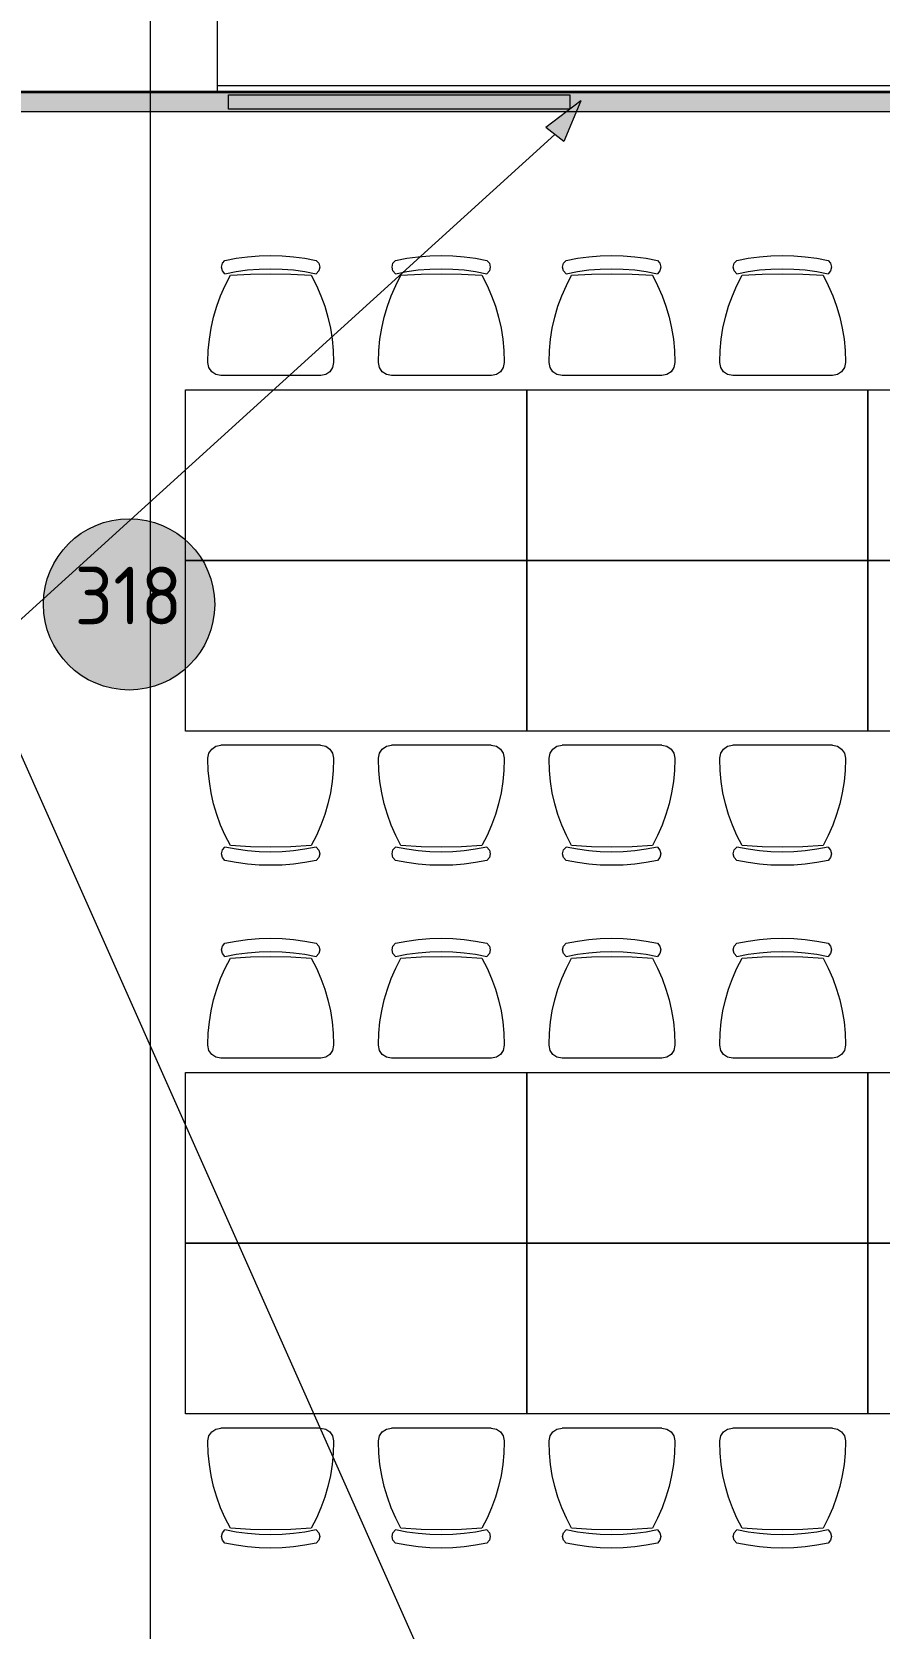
# Model space of a CAD drawing. Header units: millimetres. Extents: x 0 to 1189, y 0 to 841.
# Drawn here: x 480 to 509.8, y 316.9 to 373 of the extents above; entities that cross this region are included whole.
import ezdxf

# ---------------------------------------------------------------- set-up
doc = ezdxf.new("R2010")
doc.units = ezdxf.units.MM

msp = doc.modelspace()

# ---------------------------------------------------------------- hatches: boundary and pattern name
at = {"true_color": 0xf1d696}
h = msp.add_hatch(color=41, dxfattribs=at)
h.dxf.hatch_style = 2
h.paths.add_polyline_path([(470.876719, 370.904337), (541.951828, 370.904337), (541.951828, 370.204336), (470.876719, 370.204336)])
at = {"true_color": 0x999999}
h = msp.add_hatch(color=253, dxfattribs=at)
h.dxf.hatch_style = 2
h.paths.add_polyline_path([(498.916762, 370.784337), (498.916762, 370.284336), (486.916744, 370.284336), (486.916744, 370.784337)])
at = {"true_color": 0x0077b0}
h = msp.add_hatch(color=144, dxfattribs=at)
h.dxf.hatch_style = 2
h.paths.add_polyline_path([(499.302436, 370.578931), (498.708435, 369.151929), (498.074434, 369.640929)])
at = {"true_color": 0xffffff}
h = msp.add_hatch(color=7, dxfattribs=at)
edge = h.paths.add_edge_path()
edge.add_arc((483.415239, 352.87831), 3.011755, 0, 360)

# ---------------------------------------------------------------- linework, layer by layer
at = {"color": 7, "lineweight": 0}
for points in [[(484.17274, 251.095154), (484.17274, 426.084422)], [(486.516743, 374.804343), (486.516743, 371.104338)], [(541.951828, 370.904337), (470.176718, 370.904337)], [(486.516743, 371.104338), (486.516743, 370.904337)], [(556.916851, 371.104338), (486.516743, 371.104338)], [(486.516743, 370.904337), (543.676831, 370.904337)], [(198.085303, 370.871337), (863.72632, 370.871337)], [(470.876719, 370.204336), (541.951828, 370.204336)], [(480.403734, 352.87831), (480.419279, 353.18619), (480.464906, 353.485196), (480.539103, 353.773809), (480.640359, 354.050515), (480.767162, 354.313797), (480.918, 354.562139), (481.091362, 354.794024), (481.285735, 355.007938), (481.499609, 355.202363), (481.73147, 355.375784), (481.979809, 355.526685), (482.243112, 355.653548), (482.519868, 355.754859), (482.808566, 355.829101), (483.107693, 355.874758), (483.415739, 355.890314), (483.723608, 355.874758), (484.022581, 355.829101), (484.311145, 355.754859), (484.587787, 355.653548), (484.850993, 355.526685), (485.099251, 355.375784), (485.331046, 355.202363), (485.544867, 355.007938), (485.739199, 354.794024), (485.912529, 354.562139), (486.063345, 354.313797), (486.190133, 354.050515), (486.29138, 353.773809), (486.365573, 353.485196), (486.411198, 353.18619), (486.426743, 352.87831)], [(486.426743, 352.87831), (486.411198, 352.570429), (486.365573, 352.271424), (486.29138, 351.982811), (486.190133, 351.706105), (486.063345, 351.442823), (485.912529, 351.194481), (485.739199, 350.962595), (485.544867, 350.748682), (485.331046, 350.554256), (485.099251, 350.380835), (484.850993, 350.229935), (484.587787, 350.103071), (484.311145, 350.00176), (484.022581, 349.927518), (483.723608, 349.881861), (483.415739, 349.866305), (483.107693, 349.881861), (482.808566, 349.927518), (482.519868, 350.00176), (482.243112, 350.103071), (481.979809, 350.229935), (481.73147, 350.380835), (481.499609, 350.554256), (481.285735, 350.748682), (481.091362, 350.962595), (480.918, 351.194481), (480.767162, 351.442823), (480.640359, 351.706105), (480.539103, 351.982811), (480.464906, 352.271424), (480.419279, 352.570429), (480.403734, 352.87831)]]:
    msp.add_lwpolyline(points, dxfattribs=at)
at = {"color": 253, "lineweight": 0, "true_color": 0x999999}
for points in [[(486.916744, 370.284336), (486.916744, 370.784337)], [(486.916744, 370.784337), (498.916762, 370.784337)], [(498.916762, 370.784337), (498.916762, 370.284336)], [(498.916762, 370.284336), (486.916744, 370.284336)], [(486.786744, 364.503328), (486.696369, 364.603953), (486.663744, 364.735328), (486.696369, 364.866703), (486.786744, 364.967328)], [(486.786744, 364.967328), (487.183916, 365.04361), (487.58437, 365.098328), (487.987261, 365.131297), (488.391746, 365.142329), (488.796231, 365.131297), (489.199122, 365.098328), (489.599576, 365.04361), (489.996749, 364.967328)], [(489.996749, 364.967328), (490.087124, 364.866703), (490.119749, 364.735328), (490.087124, 364.603953), (489.996749, 364.503328)], [(492.786753, 364.503328), (492.696378, 364.603953), (492.663753, 364.735328), (492.696378, 364.866703), (492.786753, 364.967328)], [(492.786753, 364.967328), (493.183925, 365.04361), (493.584379, 365.098328), (493.98727, 365.131297), (494.391755, 365.142329), (494.79624, 365.131297), (495.199132, 365.098328), (495.599585, 365.04361), (495.996758, 364.967328)], [(495.996758, 364.967328), (496.087133, 364.866703), (496.119758, 364.735328), (496.087133, 364.603953), (495.996758, 364.503328)], [(498.786762, 364.503328), (498.696387, 364.603953), (498.663762, 364.735328), (498.696387, 364.866703), (498.786762, 364.967328)], [(498.786762, 364.967328), (499.183935, 365.04361), (499.584388, 365.098328), (499.987279, 365.131297), (500.391764, 365.142329), (500.796249, 365.131297), (501.199141, 365.098328), (501.599594, 365.04361), (501.996767, 364.967328)], [(501.996767, 364.967328), (502.087142, 364.866703), (502.119767, 364.735328), (502.087142, 364.603953), (501.996767, 364.503328)], [(504.786771, 364.503328), (504.696396, 364.603953), (504.663771, 364.735328), (504.696396, 364.866703), (504.786771, 364.967328)], [(504.786771, 364.967328), (505.183944, 365.04361), (505.584397, 365.098328), (505.987289, 365.131297), (506.391774, 365.142329), (506.796259, 365.131297), (507.19915, 365.098328), (507.599604, 365.04361), (507.996776, 364.967328)], [(507.996776, 364.967328), (508.087151, 364.866703), (508.119776, 364.735328), (508.087151, 364.603953), (507.996776, 364.503328)], [(486.187743, 361.395323), (486.187743, 361.408323), (486.20044, 361.805956), (486.238321, 362.200824), (486.301069, 362.591754), (486.388368, 362.977575), (486.499901, 363.357115), (486.635353, 363.729201), (486.794406, 364.092663), (486.976744, 364.446327)], [(486.786744, 364.503328), (487.183916, 364.579453), (487.58437, 364.633828), (487.987261, 364.666453), (488.391746, 364.677328), (488.796231, 364.666453), (489.199122, 364.633828), (489.599576, 364.579453), (489.996749, 364.503328)], [(486.976744, 364.446327), (487.68387, 364.489078), (488.391746, 364.503328), (489.107122, 364.488578), (489.821748, 364.445327)], [(489.821748, 364.445327), (490.003756, 364.091706), (490.162561, 363.728358), (490.297835, 363.356431), (490.409249, 362.977075), (490.496476, 362.591438), (490.559187, 362.200668), (490.597054, 361.805913), (490.60975, 361.408323), (490.60975, 361.395323)], [(492.187752, 361.395323), (492.187752, 361.408323), (492.200449, 361.805956), (492.23833, 362.200824), (492.301078, 362.591754), (492.388377, 362.977575), (492.499911, 363.357115), (492.635362, 363.729201), (492.794415, 364.092663), (492.976753, 364.446327)], [(492.786753, 364.503328), (493.183925, 364.579453), (493.584379, 364.633828), (493.98727, 364.666453), (494.391755, 364.677328), (494.79624, 364.666453), (495.199132, 364.633828), (495.599585, 364.579453), (495.996758, 364.503328)], [(492.976753, 364.446327), (493.683879, 364.489078), (494.391755, 364.503328), (495.107131, 364.488578), (495.821758, 364.445327)], [(495.821758, 364.445327), (496.003766, 364.091706), (496.162571, 363.728358), (496.297844, 363.356431), (496.409258, 362.977075), (496.496485, 362.591438), (496.559196, 362.200668), (496.597063, 361.805913), (496.609759, 361.408323), (496.609759, 361.395323)], [(498.187761, 361.395323), (498.187761, 361.408323), (498.200458, 361.805956), (498.238339, 362.200824), (498.301087, 362.591754), (498.388386, 362.977575), (498.49992, 363.357115), (498.635371, 363.729201), (498.794424, 364.092663), (498.976762, 364.446327)], [(498.786762, 364.503328), (499.183935, 364.579453), (499.584388, 364.633828), (499.987279, 364.666453), (500.391764, 364.677328), (500.796249, 364.666453), (501.199141, 364.633828), (501.599594, 364.579453), (501.996767, 364.503328)], [(498.976762, 364.446327), (499.683888, 364.489078), (500.391764, 364.503328), (501.107141, 364.488578), (501.821767, 364.445327)], [(501.821767, 364.445327), (502.003775, 364.091706), (502.16258, 363.728358), (502.297853, 363.356431), (502.409268, 362.977075), (502.496494, 362.591438), (502.559205, 362.200668), (502.597073, 361.805913), (502.609768, 361.408323), (502.609768, 361.395323)], [(504.18777, 361.395323), (504.18777, 361.408323), (504.200468, 361.805956), (504.238348, 362.200824), (504.301097, 362.591754), (504.388396, 362.977575), (504.499929, 363.357115), (504.63538, 363.729201), (504.794433, 364.092663), (504.976771, 364.446327)], [(504.786771, 364.503328), (505.183944, 364.579453), (505.584397, 364.633828), (505.987289, 364.666453), (506.391774, 364.677328), (506.796259, 364.666453), (507.19915, 364.633828), (507.599604, 364.579453), (507.996776, 364.503328)], [(504.976771, 364.446327), (505.683898, 364.489078), (506.391774, 364.503328), (507.10715, 364.488578), (507.821776, 364.445327)], [(507.821776, 364.445327), (508.003784, 364.091706), (508.162589, 363.728358), (508.297863, 363.356431), (508.409277, 362.977075), (508.496503, 362.591438), (508.559214, 362.200668), (508.597082, 361.805913), (508.609777, 361.408323), (508.609777, 361.395323)], [(486.647743, 360.924322), (486.464915, 360.959963), (486.320618, 361.057197), (486.223383, 361.201494), (486.187743, 361.378323), (486.187743, 361.395323)], [(490.60975, 361.395323), (490.60975, 361.378323), (490.574109, 361.201494), (490.476874, 361.057197), (490.332577, 360.959963), (490.155749, 360.924322)], [(492.647753, 360.924322), (492.464924, 360.959963), (492.320627, 361.057197), (492.223393, 361.201494), (492.187752, 361.378323), (492.187752, 361.395323)], [(496.609759, 361.395323), (496.609759, 361.378323), (496.574118, 361.201494), (496.476884, 361.057197), (496.332586, 360.959963), (496.155758, 360.924322)], [(498.647762, 360.924322), (498.464933, 360.959963), (498.320636, 361.057197), (498.223402, 361.201494), (498.187761, 361.378323), (498.187761, 361.395323)], [(502.609768, 361.395323), (502.609768, 361.378323), (502.574127, 361.201494), (502.476893, 361.057197), (502.332596, 360.959963), (502.155767, 360.924322)], [(504.647771, 360.924322), (504.464943, 360.959963), (504.320645, 361.057197), (504.223411, 361.201494), (504.18777, 361.378323), (504.18777, 361.395323)], [(508.609777, 361.395323), (508.609777, 361.378323), (508.574136, 361.201494), (508.476902, 361.057197), (508.332605, 360.959963), (508.155776, 360.924322)], [(490.149749, 360.924322), (486.647743, 360.924322)], [(496.149758, 360.924322), (492.647753, 360.924322)], [(502.149767, 360.924322), (498.647762, 360.924322)], [(508.149776, 360.924322), (504.647771, 360.924322)], [(485.398742, 360.424321), (497.39876, 360.424321)], [(485.398742, 354.424312), (485.398742, 360.424321)], [(497.39876, 360.424321), (497.39876, 354.424312)], [(497.39876, 360.424321), (509.398778, 360.424321)], [(497.39876, 354.424312), (497.39876, 360.424321)], [(509.398778, 360.424321), (509.398778, 354.424312)], [(509.398778, 360.424321), (521.398797, 360.424321)], [(509.398778, 354.424312), (509.398778, 360.424321)], [(485.398742, 354.424312), (497.39876, 354.424312)], [(485.398742, 348.424303), (485.398742, 354.424312)], [(497.39876, 354.424312), (485.398742, 354.424312)], [(497.39876, 354.424312), (497.39876, 348.424303)], [(497.39876, 354.424312), (509.398778, 354.424312)], [(497.39876, 348.424303), (497.39876, 354.424312)], [(509.398778, 354.424312), (497.39876, 354.424312)], [(509.398778, 354.424312), (509.398778, 348.424303)], [(509.398778, 354.424312), (521.398797, 354.424312)], [(509.398778, 348.424303), (509.398778, 354.424312)], [(521.398797, 354.424312), (509.398778, 354.424312)], [(497.39876, 348.424303), (485.398742, 348.424303)], [(486.187743, 347.452302), (486.187743, 347.470302), (486.223383, 347.646708), (486.320618, 347.791052), (486.464915, 347.888521), (486.641743, 347.924302)], [(490.149749, 347.924302), (486.647743, 347.924302)], [(490.149749, 347.924302), (490.332577, 347.888505), (490.476874, 347.790927), (490.574109, 347.646286), (490.60975, 347.469302), (490.60975, 347.452302)], [(492.187752, 347.452302), (492.187752, 347.470302), (492.223393, 347.646708), (492.320627, 347.791052), (492.464924, 347.888521), (492.641753, 347.924302)], [(496.149758, 347.924302), (492.647753, 347.924302)], [(496.149758, 347.924302), (496.332586, 347.888505), (496.476884, 347.790927), (496.574118, 347.646286), (496.609759, 347.469302), (496.609759, 347.452302)], [(509.398778, 348.424303), (497.39876, 348.424303)], [(498.187761, 347.452302), (498.187761, 347.470302), (498.223402, 347.646708), (498.320636, 347.791052), (498.464933, 347.888521), (498.641762, 347.924302)], [(502.149767, 347.924302), (498.647762, 347.924302)], [(502.149767, 347.924302), (502.332596, 347.888505), (502.476893, 347.790927), (502.574127, 347.646286), (502.609768, 347.469302), (502.609768, 347.452302)], [(504.18777, 347.452302), (504.18777, 347.470302), (504.223411, 347.646708), (504.320645, 347.791052), (504.464943, 347.888521), (504.641771, 347.924302)], [(508.149776, 347.924302), (504.647771, 347.924302)], [(508.149776, 347.924302), (508.332605, 347.888505), (508.476902, 347.790927), (508.574136, 347.646286), (508.609777, 347.469302), (508.609777, 347.452302)], [(521.398797, 348.424303), (509.398778, 348.424303)], [(486.976744, 344.401297), (486.794406, 344.754961), (486.635353, 345.118423), (486.499901, 345.490509), (486.388368, 345.870049), (486.301069, 346.25587), (486.238321, 346.6468), (486.20044, 347.041668), (486.187743, 347.439302), (486.187743, 347.452302)], [(490.60975, 347.452302), (490.60975, 347.439302), (490.597054, 347.041713), (490.559187, 346.646972), (490.496476, 346.256239), (490.409249, 345.870674), (490.297835, 345.491437), (490.162561, 345.119689), (490.003756, 344.756588), (489.821748, 344.403297)], [(492.976753, 344.401297), (492.794415, 344.754961), (492.635362, 345.118423), (492.499911, 345.490509), (492.388377, 345.870049), (492.301078, 346.25587), (492.23833, 346.6468), (492.200449, 347.041668), (492.187752, 347.439302), (492.187752, 347.452302)], [(496.609759, 347.452302), (496.609759, 347.439302), (496.597063, 347.041713), (496.559196, 346.646972), (496.496485, 346.256239), (496.409258, 345.870674), (496.297844, 345.491437), (496.162571, 345.119689), (496.003766, 344.756588), (495.821758, 344.403297)], [(498.976762, 344.401297), (498.794424, 344.754961), (498.635371, 345.118423), (498.49992, 345.490509), (498.388386, 345.870049), (498.301087, 346.25587), (498.238339, 346.6468), (498.200458, 347.041668), (498.187761, 347.439302), (498.187761, 347.452302)], [(502.609768, 347.452302), (502.609768, 347.439302), (502.597073, 347.041713), (502.559205, 346.646972), (502.496494, 346.256239), (502.409268, 345.870674), (502.297853, 345.491437), (502.16258, 345.119689), (502.003775, 344.756588), (501.821767, 344.403297)], [(504.976771, 344.401297), (504.794433, 344.754961), (504.63538, 345.118423), (504.499929, 345.490509), (504.388396, 345.870049), (504.301097, 346.25587), (504.238348, 346.6468), (504.200468, 347.041668), (504.18777, 347.439302), (504.18777, 347.452302)], [(508.609777, 347.452302), (508.609777, 347.439302), (508.597082, 347.041713), (508.559214, 346.646972), (508.496503, 346.256239), (508.409277, 345.870674), (508.297863, 345.491437), (508.162589, 345.119689), (508.003784, 344.756588), (507.821776, 344.403297)], [(486.786744, 343.880296), (486.696369, 343.980921), (486.663744, 344.112296), (486.696369, 344.243797), (486.786744, 344.345297)], [(489.996749, 344.344297), (489.599576, 344.268594), (489.199122, 344.214172), (488.796231, 344.181312), (488.391746, 344.170297), (487.987261, 344.181328), (487.58437, 344.214297), (487.183916, 344.269015), (486.786744, 344.345297)], [(489.821748, 344.403297), (489.107122, 344.359172), (488.391746, 344.344297), (487.68387, 344.358547), (486.976744, 344.401297)], [(489.996749, 344.344297), (490.087124, 344.243672), (490.119749, 344.112296), (490.087124, 343.980921), (489.996749, 343.880296)], [(492.786753, 343.880296), (492.696378, 343.980921), (492.663753, 344.112296), (492.696378, 344.243797), (492.786753, 344.345297)], [(495.996758, 344.344297), (495.599585, 344.268594), (495.199132, 344.214172), (494.79624, 344.181312), (494.391755, 344.170297), (493.98727, 344.181328), (493.584379, 344.214297), (493.183925, 344.269015), (492.786753, 344.345297)], [(495.821758, 344.403297), (495.107131, 344.359172), (494.391755, 344.344297), (493.683879, 344.358547), (492.976753, 344.401297)], [(495.996758, 344.344297), (496.087133, 344.243672), (496.119758, 344.112296), (496.087133, 343.980921), (495.996758, 343.880296)], [(498.786762, 343.880296), (498.696387, 343.980921), (498.663762, 344.112296), (498.696387, 344.243797), (498.786762, 344.345297)], [(501.996767, 344.344297), (501.599594, 344.268594), (501.199141, 344.214172), (500.796249, 344.181312), (500.391764, 344.170297), (499.987279, 344.181328), (499.584388, 344.214297), (499.183935, 344.269015), (498.786762, 344.345297)], [(501.821767, 344.403297), (501.107141, 344.359172), (500.391764, 344.344297), (499.683888, 344.358547), (498.976762, 344.401297)], [(501.996767, 344.344297), (502.087142, 344.243672), (502.119767, 344.112296), (502.087142, 343.980921), (501.996767, 343.880296)], [(504.786771, 343.880296), (504.696396, 343.980921), (504.663771, 344.112296), (504.696396, 344.243797), (504.786771, 344.345297)], [(507.996776, 344.344297), (507.599604, 344.268594), (507.19915, 344.214172), (506.796259, 344.181312), (506.391774, 344.170297), (505.987289, 344.181328), (505.584397, 344.214297), (505.183944, 344.269015), (504.786771, 344.345297)], [(507.821776, 344.403297), (507.10715, 344.359172), (506.391774, 344.344297), (505.683898, 344.358547), (504.976771, 344.401297)], [(507.996776, 344.344297), (508.087151, 344.243672), (508.119776, 344.112296), (508.087151, 343.980921), (507.996776, 343.880296)], [(489.996749, 343.880296), (489.599576, 343.804015), (489.199122, 343.749296), (488.796231, 343.716327), (488.391746, 343.705296), (487.987261, 343.716327), (487.58437, 343.749296), (487.183916, 343.804015), (486.786744, 343.880296)], [(495.996758, 343.880296), (495.599585, 343.804015), (495.199132, 343.749296), (494.79624, 343.716327), (494.391755, 343.705296), (493.98727, 343.716327), (493.584379, 343.749296), (493.183925, 343.804015), (492.786753, 343.880296)], [(501.996767, 343.880296), (501.599594, 343.804015), (501.199141, 343.749296), (500.796249, 343.716327), (500.391764, 343.705296), (499.987279, 343.716327), (499.584388, 343.749296), (499.183935, 343.804015), (498.786762, 343.880296)], [(507.996776, 343.880296), (507.599604, 343.804015), (507.19915, 343.749296), (506.796259, 343.716327), (506.391774, 343.705296), (505.987289, 343.716327), (505.584397, 343.749296), (505.183944, 343.804015), (504.786771, 343.880296)], [(486.786744, 340.503291), (486.696369, 340.603916), (486.663744, 340.735291), (486.696369, 340.866666), (486.786744, 340.967292)], [(486.786744, 340.967292), (487.183916, 341.043573), (487.58437, 341.098292), (487.987261, 341.131261), (488.391746, 341.142292), (488.796231, 341.131261), (489.199122, 341.098292), (489.599576, 341.043573), (489.996749, 340.967292)], [(486.786744, 340.503291), (487.183916, 340.579416), (487.58437, 340.633791), (487.987261, 340.666416), (488.391746, 340.677291), (488.796231, 340.666416), (489.199122, 340.633791), (489.599576, 340.579416), (489.996749, 340.503291)], [(489.996749, 340.967292), (490.087124, 340.866666), (490.119749, 340.735291), (490.087124, 340.603916), (489.996749, 340.503291)], [(492.786753, 340.503291), (492.696378, 340.603916), (492.663753, 340.735291), (492.696378, 340.866666), (492.786753, 340.967292)], [(492.786753, 340.967292), (493.183925, 341.043573), (493.584379, 341.098292), (493.98727, 341.131261), (494.391755, 341.142292), (494.79624, 341.131261), (495.199132, 341.098292), (495.599585, 341.043573), (495.996758, 340.967292)], [(492.786753, 340.503291), (493.183925, 340.579416), (493.584379, 340.633791), (493.98727, 340.666416), (494.391755, 340.677291), (494.79624, 340.666416), (495.199132, 340.633791), (495.599585, 340.579416), (495.996758, 340.503291)], [(495.996758, 340.967292), (496.087133, 340.866666), (496.119758, 340.735291), (496.087133, 340.603916), (495.996758, 340.503291)], [(498.786762, 340.503291), (498.696387, 340.603916), (498.663762, 340.735291), (498.696387, 340.866666), (498.786762, 340.967292)], [(498.786762, 340.967292), (499.183935, 341.043573), (499.584388, 341.098292), (499.987279, 341.131261), (500.391764, 341.142292), (500.796249, 341.131261), (501.199141, 341.098292), (501.599594, 341.043573), (501.996767, 340.967292)], [(498.786762, 340.503291), (499.183935, 340.579416), (499.584388, 340.633791), (499.987279, 340.666416), (500.391764, 340.677291), (500.796249, 340.666416), (501.199141, 340.633791), (501.599594, 340.579416), (501.996767, 340.503291)], [(501.996767, 340.967292), (502.087142, 340.866666), (502.119767, 340.735291), (502.087142, 340.603916), (501.996767, 340.503291)], [(504.786771, 340.503291), (504.696396, 340.603916), (504.663771, 340.735291), (504.696396, 340.866666), (504.786771, 340.967292)], [(504.786771, 340.967292), (505.183944, 341.043573), (505.584397, 341.098292), (505.987289, 341.131261), (506.391774, 341.142292), (506.796259, 341.131261), (507.19915, 341.098292), (507.599604, 341.043573), (507.996776, 340.967292)], [(504.786771, 340.503291), (505.183944, 340.579416), (505.584397, 340.633791), (505.987289, 340.666416), (506.391774, 340.677291), (506.796259, 340.666416), (507.19915, 340.633791), (507.599604, 340.579416), (507.996776, 340.503291)], [(507.996776, 340.967292), (508.087151, 340.866666), (508.119776, 340.735291), (508.087151, 340.603916), (507.996776, 340.503291)], [(486.187743, 337.395286), (486.187743, 337.408286), (486.20044, 337.80592), (486.238321, 338.200787), (486.301069, 338.591718), (486.388368, 338.977539), (486.499901, 339.357078), (486.635353, 339.729165), (486.794406, 340.092626), (486.976744, 340.446291)], [(486.976744, 340.446291), (487.68387, 340.489041), (488.391746, 340.503291), (489.107122, 340.488541), (489.821748, 340.445291)], [(489.821748, 340.445291), (490.003756, 340.091669), (490.162561, 339.728321), (490.297835, 339.356395), (490.409249, 338.977039), (490.496476, 338.591401), (490.559187, 338.200631), (490.597054, 337.805877), (490.60975, 337.408286), (490.60975, 337.395286)], [(492.187752, 337.395286), (492.187752, 337.408286), (492.200449, 337.80592), (492.23833, 338.200787), (492.301078, 338.591718), (492.388377, 338.977539), (492.499911, 339.357078), (492.635362, 339.729165), (492.794415, 340.092626), (492.976753, 340.446291)], [(492.976753, 340.446291), (493.683879, 340.489041), (494.391755, 340.503291), (495.107131, 340.488541), (495.821758, 340.445291)], [(495.821758, 340.445291), (496.003766, 340.091669), (496.162571, 339.728321), (496.297844, 339.356395), (496.409258, 338.977039), (496.496485, 338.591401), (496.559196, 338.200631), (496.597063, 337.805877), (496.609759, 337.408286), (496.609759, 337.395286)], [(498.187761, 337.395286), (498.187761, 337.408286), (498.200458, 337.80592), (498.238339, 338.200787), (498.301087, 338.591718), (498.388386, 338.977539), (498.49992, 339.357078), (498.635371, 339.729165), (498.794424, 340.092626), (498.976762, 340.446291)], [(498.976762, 340.446291), (499.683888, 340.489041), (500.391764, 340.503291), (501.107141, 340.488541), (501.821767, 340.445291)], [(501.821767, 340.445291), (502.003775, 340.091669), (502.16258, 339.728321), (502.297853, 339.356395), (502.409268, 338.977039), (502.496494, 338.591401), (502.559205, 338.200631), (502.597073, 337.805877), (502.609768, 337.408286), (502.609768, 337.395286)], [(504.18777, 337.395286), (504.18777, 337.408286), (504.200468, 337.80592), (504.238348, 338.200787), (504.301097, 338.591718), (504.388396, 338.977539), (504.499929, 339.357078), (504.63538, 339.729165), (504.794433, 340.092626), (504.976771, 340.446291)], [(504.976771, 340.446291), (505.683898, 340.489041), (506.391774, 340.503291), (507.10715, 340.488541), (507.821776, 340.445291)], [(507.821776, 340.445291), (508.003784, 340.091669), (508.162589, 339.728321), (508.297863, 339.356395), (508.409277, 338.977039), (508.496503, 338.591401), (508.559214, 338.200631), (508.597082, 337.805877), (508.609777, 337.408286), (508.609777, 337.395286)], [(486.647743, 336.924285), (486.464915, 336.959926), (486.320618, 337.057161), (486.223383, 337.201458), (486.187743, 337.378286), (486.187743, 337.395286)], [(490.60975, 337.395286), (490.60975, 337.378286), (490.574109, 337.201458), (490.476874, 337.057161), (490.332577, 336.959926), (490.155749, 336.924285)], [(492.647753, 336.924285), (492.464924, 336.959926), (492.320627, 337.057161), (492.223393, 337.201458), (492.187752, 337.378286), (492.187752, 337.395286)], [(496.609759, 337.395286), (496.609759, 337.378286), (496.574118, 337.201458), (496.476884, 337.057161), (496.332586, 336.959926), (496.155758, 336.924285)], [(498.647762, 336.924285), (498.464933, 336.959926), (498.320636, 337.057161), (498.223402, 337.201458), (498.187761, 337.378286), (498.187761, 337.395286)], [(502.609768, 337.395286), (502.609768, 337.378286), (502.574127, 337.201458), (502.476893, 337.057161), (502.332596, 336.959926), (502.155767, 336.924285)], [(504.647771, 336.924285), (504.464943, 336.959926), (504.320645, 337.057161), (504.223411, 337.201458), (504.18777, 337.378286), (504.18777, 337.395286)], [(508.609777, 337.395286), (508.609777, 337.378286), (508.574136, 337.201458), (508.476902, 337.057161), (508.332605, 336.959926), (508.155776, 336.924285)], [(490.149749, 336.924285), (486.647743, 336.924285)], [(496.149758, 336.924285), (492.647753, 336.924285)], [(502.149767, 336.924285), (498.647762, 336.924285)], [(508.149776, 336.924285), (504.647771, 336.924285)], [(485.398742, 336.424285), (497.39876, 336.424285)], [(485.398742, 330.424276), (485.398742, 336.424285)], [(497.39876, 336.424285), (497.39876, 330.424276)], [(497.39876, 336.424285), (509.398778, 336.424285)], [(497.39876, 330.424276), (497.39876, 336.424285)], [(509.398778, 336.424285), (509.398778, 330.424276)], [(509.398778, 336.424285), (521.398797, 336.424285)], [(509.398778, 330.424276), (509.398778, 336.424285)], [(485.398742, 330.424276), (497.39876, 330.424276)], [(485.398742, 324.424266), (485.398742, 330.424276)], [(497.39876, 330.424276), (485.398742, 330.424276)], [(497.39876, 330.424276), (497.39876, 324.424266)], [(497.39876, 330.424276), (509.398778, 330.424276)], [(497.39876, 324.424266), (497.39876, 330.424276)], [(509.398778, 330.424276), (497.39876, 330.424276)], [(509.398778, 330.424276), (509.398778, 324.424266)], [(509.398778, 330.424276), (521.398797, 330.424276)], [(509.398778, 324.424266), (509.398778, 330.424276)], [(521.398797, 330.424276), (509.398778, 330.424276)], [(497.39876, 324.424266), (485.398742, 324.424266)], [(509.398778, 324.424266), (497.39876, 324.424266)], [(521.398797, 324.424266), (509.398778, 324.424266)], [(486.187743, 323.452265), (486.187743, 323.470265), (486.223383, 323.646671), (486.320618, 323.791015), (486.464915, 323.888484), (486.641743, 323.924266)], [(490.149749, 323.924266), (486.647743, 323.924266)], [(490.149749, 323.924266), (490.332577, 323.888469), (490.476874, 323.79089), (490.574109, 323.64625), (490.60975, 323.469265), (490.60975, 323.452265)], [(492.187752, 323.452265), (492.187752, 323.470265), (492.223393, 323.646671), (492.320627, 323.791015), (492.464924, 323.888484), (492.641753, 323.924266)], [(496.149758, 323.924266), (492.647753, 323.924266)], [(496.149758, 323.924266), (496.332586, 323.888469), (496.476884, 323.79089), (496.574118, 323.64625), (496.609759, 323.469265), (496.609759, 323.452265)], [(498.187761, 323.452265), (498.187761, 323.470265), (498.223402, 323.646671), (498.320636, 323.791015), (498.464933, 323.888484), (498.641762, 323.924266)], [(502.149767, 323.924266), (498.647762, 323.924266)], [(502.149767, 323.924266), (502.332596, 323.888469), (502.476893, 323.79089), (502.574127, 323.64625), (502.609768, 323.469265), (502.609768, 323.452265)], [(504.18777, 323.452265), (504.18777, 323.470265), (504.223411, 323.646671), (504.320645, 323.791015), (504.464943, 323.888484), (504.641771, 323.924266)], [(508.149776, 323.924266), (504.647771, 323.924266)], [(508.149776, 323.924266), (508.332605, 323.888469), (508.476902, 323.79089), (508.574136, 323.64625), (508.609777, 323.469265), (508.609777, 323.452265)], [(486.976744, 320.40126), (486.794406, 320.754925), (486.635353, 321.118386), (486.499901, 321.490473), (486.388368, 321.870012), (486.301069, 322.255833), (486.238321, 322.646764), (486.20044, 323.041631), (486.187743, 323.439265), (486.187743, 323.452265)], [(490.60975, 323.452265), (490.60975, 323.439265), (490.597054, 323.041676), (490.559187, 322.646936), (490.496476, 322.256202), (490.409249, 321.870637), (490.297835, 321.491401), (490.162561, 321.119652), (490.003756, 320.756552), (489.821748, 320.40326)], [(492.976753, 320.40126), (492.794415, 320.754925), (492.635362, 321.118386), (492.499911, 321.490473), (492.388377, 321.870012), (492.301078, 322.255833), (492.23833, 322.646764), (492.200449, 323.041631), (492.187752, 323.439265), (492.187752, 323.452265)], [(496.609759, 323.452265), (496.609759, 323.439265), (496.597063, 323.041676), (496.559196, 322.646936), (496.496485, 322.256202), (496.409258, 321.870637), (496.297844, 321.491401), (496.162571, 321.119652), (496.003766, 320.756552), (495.821758, 320.40326)], [(498.976762, 320.40126), (498.794424, 320.754925), (498.635371, 321.118386), (498.49992, 321.490473), (498.388386, 321.870012), (498.301087, 322.255833), (498.238339, 322.646764), (498.200458, 323.041631), (498.187761, 323.439265), (498.187761, 323.452265)], [(502.609768, 323.452265), (502.609768, 323.439265), (502.597073, 323.041676), (502.559205, 322.646936), (502.496494, 322.256202), (502.409268, 321.870637), (502.297853, 321.491401), (502.16258, 321.119652), (502.003775, 320.756552), (501.821767, 320.40326)], [(504.976771, 320.40126), (504.794433, 320.754925), (504.63538, 321.118386), (504.499929, 321.490473), (504.388396, 321.870012), (504.301097, 322.255833), (504.238348, 322.646764), (504.200468, 323.041631), (504.18777, 323.439265), (504.18777, 323.452265)], [(508.609777, 323.452265), (508.609777, 323.439265), (508.597082, 323.041676), (508.559214, 322.646936), (508.496503, 322.256202), (508.409277, 321.870637), (508.297863, 321.491401), (508.162589, 321.119652), (508.003784, 320.756552), (507.821776, 320.40326)], [(489.821748, 320.40326), (489.107122, 320.359135), (488.391746, 320.34426), (487.68387, 320.35851), (486.976744, 320.40126)], [(495.821758, 320.40326), (495.107131, 320.359135), (494.391755, 320.34426), (493.683879, 320.35851), (492.976753, 320.40126)], [(501.821767, 320.40326), (501.107141, 320.359135), (500.391764, 320.34426), (499.683888, 320.35851), (498.976762, 320.40126)], [(507.821776, 320.40326), (507.10715, 320.359135), (506.391774, 320.34426), (505.683898, 320.35851), (504.976771, 320.40126)], [(486.786744, 319.880259), (486.696369, 319.980885), (486.663744, 320.11226), (486.696369, 320.24376), (486.786744, 320.34526)], [(489.996749, 320.34426), (489.599576, 320.268557), (489.199122, 320.214135), (488.796231, 320.181275), (488.391746, 320.17026), (487.987261, 320.181291), (487.58437, 320.21426), (487.183916, 320.268979), (486.786744, 320.34526)], [(489.996749, 319.880259), (489.599576, 319.803978), (489.199122, 319.749259), (488.796231, 319.71629), (488.391746, 319.705259), (487.987261, 319.71629), (487.58437, 319.749259), (487.183916, 319.803978), (486.786744, 319.880259)], [(489.996749, 320.34426), (490.087124, 320.243635), (490.119749, 320.11226), (490.087124, 319.980885), (489.996749, 319.880259)], [(492.786753, 319.880259), (492.696378, 319.980885), (492.663753, 320.11226), (492.696378, 320.24376), (492.786753, 320.34526)], [(495.996758, 320.34426), (495.599585, 320.268557), (495.199132, 320.214135), (494.79624, 320.181275), (494.391755, 320.17026), (493.98727, 320.181291), (493.584379, 320.21426), (493.183925, 320.268979), (492.786753, 320.34526)], [(495.996758, 319.880259), (495.599585, 319.803978), (495.199132, 319.749259), (494.79624, 319.71629), (494.391755, 319.705259), (493.98727, 319.71629), (493.584379, 319.749259), (493.183925, 319.803978), (492.786753, 319.880259)], [(495.996758, 320.34426), (496.087133, 320.243635), (496.119758, 320.11226), (496.087133, 319.980885), (495.996758, 319.880259)], [(498.786762, 319.880259), (498.696387, 319.980885), (498.663762, 320.11226), (498.696387, 320.24376), (498.786762, 320.34526)], [(501.996767, 320.34426), (501.599594, 320.268557), (501.199141, 320.214135), (500.796249, 320.181275), (500.391764, 320.17026), (499.987279, 320.181291), (499.584388, 320.21426), (499.183935, 320.268979), (498.786762, 320.34526)], [(501.996767, 319.880259), (501.599594, 319.803978), (501.199141, 319.749259), (500.796249, 319.71629), (500.391764, 319.705259), (499.987279, 319.71629), (499.584388, 319.749259), (499.183935, 319.803978), (498.786762, 319.880259)], [(501.996767, 320.34426), (502.087142, 320.243635), (502.119767, 320.11226), (502.087142, 319.980885), (501.996767, 319.880259)], [(504.786771, 319.880259), (504.696396, 319.980885), (504.663771, 320.11226), (504.696396, 320.24376), (504.786771, 320.34526)], [(507.996776, 320.34426), (507.599604, 320.268557), (507.19915, 320.214135), (506.796259, 320.181275), (506.391774, 320.17026), (505.987289, 320.181291), (505.584397, 320.21426), (505.183944, 320.268979), (504.786771, 320.34526)], [(507.996776, 319.880259), (507.599604, 319.803978), (507.19915, 319.749259), (506.796259, 319.71629), (506.391774, 319.705259), (505.987289, 319.71629), (505.584397, 319.749259), (505.183944, 319.803978), (504.786771, 319.880259)], [(507.996776, 320.34426), (508.087151, 320.243635), (508.119776, 320.11226), (508.087151, 319.980885), (507.996776, 319.880259)]]:
    msp.add_lwpolyline(points, dxfattribs=at)
at = {"color": 144, "lineweight": 0, "true_color": 0x0077b0}
for points in [[(499.302436, 370.578931), (498.074434, 369.640929)], [(499.302436, 370.578931), (498.708435, 369.151929)], [(498.391435, 369.395929), (478.09073, 350.985307)], [(498.708435, 369.151929), (498.074434, 369.640929)], [(493.681754, 315.967253), (478.09073, 350.985307)]]:
    msp.add_lwpolyline(points, dxfattribs=at)

# ---------------------------------------------------------------- texts
at = {"color": 7, "insert": (481.496846, 354.200326), "char_height": 2.026853, "attachment_point": 1}
msp.add_mtext('{\\fGOSTCommon|b0|i0|c0;318}', dxfattribs=at)

doc.saveas('drawing.dxf')
